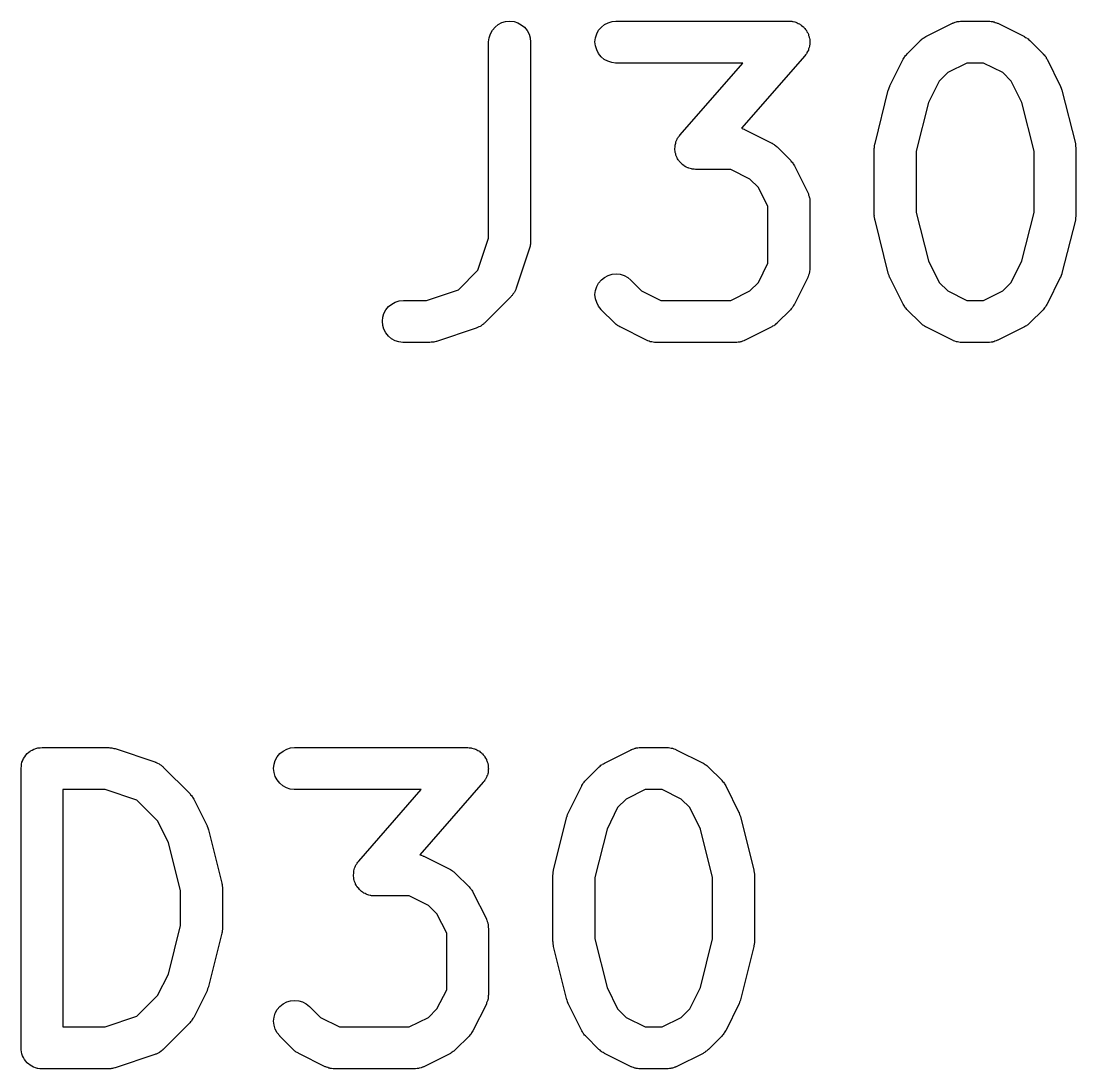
# Model space of a CAD drawing. Extents: x 47 to 146.1, y -90.2 to -39.3.
# Drawn here: x 126.981 to 130.758, y -77.847 to -74.097 of the extents above; entities that cross this region are included whole.
import ezdxf

# ---------------------------------------------------------------- set-up
doc = ezdxf.new("R2010")
doc.units = 0
doc.header["$MEASUREMENT"] = 0
doc.layers.add('BLACK', color=7, linetype='CONTINUOUS')

msp = doc.modelspace()

# ---------------------------------------------------------------- linework, layer by layer
at = {"layer": 'BLACK', "linetype": 'CONTINUOUS'}
for p, q in [((128.689, -74.1096), (128.702, -74.1028)), ((128.702, -74.1028), (128.716, -74.0987)), ((128.716, -74.0987), (128.731, -74.0974)), ((128.731, -74.0974), (128.746, -74.0989)), ((128.746, -74.0989), (128.76, -74.1032)), ((128.76, -74.1032), (128.772, -74.1102)), ((129.07, -74.1099), (129.083, -74.103)), ((129.083, -74.103), (129.097, -74.0988)), ((129.097, -74.0988), (129.111, -74.0974)), ((129.111, -74.0974), (129.73, -74.0974)), ((129.73, -74.0974), (129.732, -74.0974)), ((129.732, -74.0974), (129.736, -74.0979)), ((129.736, -74.0979), (129.741, -74.0981)), ((129.741, -74.0981), (129.743, -74.0987)), ((129.743, -74.0987), (129.746, -74.099)), ((129.746, -74.099), (129.751, -74.1004)), ((129.751, -74.1004), (129.755, -74.1015)), ((129.755, -74.1015), (129.758, -74.1026)), ((129.758, -74.1026), (129.76, -74.1034)), ((129.76, -74.1034), (129.764, -74.1057)), ((130.317, -74.1048), (130.319, -74.1041)), ((130.319, -74.1041), (130.321, -74.103)), ((130.321, -74.103), (130.326, -74.1016)), ((130.326, -74.1016), (130.331, -74.0998)), ((130.331, -74.0998), (130.333, -74.0994)), ((130.333, -74.0994), (130.335, -74.0988)), ((130.335, -74.0988), (130.34, -74.0983)), ((130.34, -74.0983), (130.345, -74.0975)), ((130.345, -74.0975), (130.347, -74.0976)), ((130.347, -74.0976), (130.35, -74.0974)), ((130.35, -74.0974), (130.445, -74.0974)), ((130.445, -74.0974), (130.446, -74.0974)), ((130.446, -74.0974), (130.448, -74.0976)), ((130.448, -74.0976), (130.45, -74.0976)), ((130.45, -74.0976), (130.455, -74.0984)), ((130.455, -74.0984), (130.46, -74.099)), ((130.46, -74.099), (130.462, -74.0997)), ((130.462, -74.0997), (130.465, -74.1001)), ((130.465, -74.1001), (130.469, -74.1019)), ((130.469, -74.1019), (130.474, -74.1034)), ((130.474, -74.1034), (130.476, -74.1045)), ((130.476, -74.1045), (130.478, -74.1053)), ((128.662, -74.1428), (128.669, -74.13)), ((128.669, -74.13), (128.678, -74.1188)), ((128.678, -74.1188), (128.689, -74.1096)), ((128.772, -74.1102), (128.784, -74.1195)), ((128.784, -74.1195), (128.793, -74.1309)), ((128.793, -74.1309), (128.8, -74.1438)), ((129.042, -74.1433), (129.049, -74.1304)), ((129.049, -74.1304), (129.059, -74.1192)), ((129.059, -74.1192), (129.07, -74.1099)), ((129.764, -74.1057), (129.768, -74.1077)), ((129.768, -74.1077), (129.771, -74.1092)), ((129.771, -74.1092), (129.773, -74.1105)), ((129.773, -74.1105), (129.776, -74.1135)), ((129.776, -74.1135), (129.78, -74.1163)), ((129.78, -74.1163), (129.782, -74.1182)), ((129.782, -74.1182), (129.784, -74.1199)), ((129.784, -74.1199), (129.787, -74.1236)), ((129.787, -74.1236), (129.79, -74.127)), ((129.79, -74.127), (129.792, -74.1293)), ((129.792, -74.1293), (129.793, -74.1313)), ((129.793, -74.1313), (129.795, -74.1355)), ((129.795, -74.1355), (129.798, -74.1395)), ((129.798, -74.1395), (129.799, -74.142)), ((129.799, -74.142), (129.8, -74.1443)), ((130.221, -74.1529), (130.316, -74.1053)), ((130.316, -74.1053), (130.317, -74.1048)), ((130.478, -74.1053), (130.574, -74.1529)), ((128.655, -74.1713), (128.657, -74.1568)), ((128.655, -74.1724), (128.655, -74.1713)), ((128.655, -74.8745), (128.655, -74.1724)), ((128.657, -74.1568), (128.662, -74.1428)), ((128.8, -74.1438), (128.804, -74.1578)), ((128.804, -74.1578), (128.805, -74.1724)), ((128.805, -74.1724), (128.805, -74.8867)), ((129.036, -74.1719), (129.038, -74.1573)), ((129.038, -74.1864), (129.036, -74.1719)), ((129.038, -74.1573), (129.042, -74.1433)), ((129.8, -74.1443), (129.801, -74.1488)), ((129.801, -74.1488), (129.803, -74.1532)), ((129.803, -74.1532), (129.803, -74.1558)), ((129.803, -74.1558), (129.804, -74.1583)), ((129.804, -74.1583), (129.805, -74.163)), ((129.805, -74.163), (129.805, -74.1677)), ((129.805, -74.1677), (129.805, -74.1703)), ((129.805, -74.1703), (129.805, -74.1729)), ((129.805, -74.1729), (129.805, -74.1776)), ((129.805, -74.1776), (129.805, -74.1823)), ((130.154, -74.2146), (130.201, -74.167)), ((130.201, -74.167), (130.202, -74.1662)), ((130.202, -74.1662), (130.205, -74.1636)), ((130.205, -74.1636), (130.208, -74.1607)), ((130.208, -74.1607), (130.211, -74.159)), ((130.211, -74.159), (130.213, -74.1571)), ((130.213, -74.1571), (130.217, -74.1552)), ((130.217, -74.1552), (130.221, -74.1529)), ((130.574, -74.1529), (130.574, -74.1534)), ((130.574, -74.1534), (130.578, -74.1557)), ((130.578, -74.1557), (130.582, -74.1577)), ((130.582, -74.1577), (130.584, -74.1597)), ((130.584, -74.1597), (130.587, -74.1614)), ((130.587, -74.1614), (130.59, -74.1643)), ((130.59, -74.1643), (130.593, -74.167)), ((130.593, -74.167), (130.641, -74.2146)), ((129.042, -74.2005), (129.038, -74.1864)), ((129.049, -74.2134), (129.042, -74.2005)), ((129.058, -74.2249), (129.049, -74.2134)), ((129.79, -74.2179), (129.787, -74.2218)), ((129.793, -74.2143), (129.79, -74.2179)), ((129.794, -74.212), (129.793, -74.2143)), ((129.795, -74.2099), (129.794, -74.212)), ((129.797, -74.2056), (129.795, -74.2099)), ((129.8, -74.2014), (129.797, -74.2056)), ((129.801, -74.1965), (129.8, -74.1989)), ((129.8, -74.1989), (129.8, -74.2014)), ((129.803, -74.192), (129.801, -74.1965)), ((129.804, -74.1875), (129.803, -74.192)), ((129.805, -74.1823), (129.804, -74.1848)), ((129.804, -74.1848), (129.804, -74.1875)), ((130.148, -74.2209), (130.151, -74.2178)), ((130.151, -74.2178), (130.154, -74.2146)), ((130.641, -74.2146), (130.641, -74.2153)), ((130.641, -74.2153), (130.644, -74.2186)), ((129.069, -74.2343), (129.058, -74.2249)), ((129.082, -74.2413), (129.069, -74.2343)), ((129.096, -74.2457), (129.082, -74.2413)), ((129.11, -74.2474), (129.096, -74.2457)), ((129.111, -74.2474), (129.11, -74.2474)), ((129.565, -74.2474), (129.111, -74.2474)), ((129.341, -74.5039), (129.565, -74.2474)), ((129.787, -74.2218), (129.56, -74.4811)), ((130.092, -74.3293), (130.14, -74.2341)), ((130.14, -74.2331), (130.142, -74.2296)), ((130.14, -74.2341), (130.14, -74.2331)), ((130.142, -74.2296), (130.144, -74.2259)), ((130.144, -74.2259), (130.146, -74.2235)), ((130.146, -74.2235), (130.148, -74.2209)), ((130.367, -74.2474), (130.299, -74.2816)), ((130.427, -74.2474), (130.367, -74.2474)), ((130.496, -74.2816), (130.427, -74.2474)), ((130.644, -74.2186), (130.647, -74.2217)), ((130.647, -74.2217), (130.649, -74.2243)), ((130.649, -74.2243), (130.651, -74.2268)), ((130.651, -74.2268), (130.652, -74.2305)), ((130.652, -74.2305), (130.655, -74.2341)), ((130.655, -74.2341), (130.702, -74.3293)), ((130.299, -74.2816), (130.268, -74.312)), ((130.526, -74.312), (130.496, -74.2816)), ((130.089, -74.3365), (130.092, -74.3299)), ((130.092, -74.3296), (130.092, -74.3293)), ((130.092, -74.3299), (130.092, -74.3296)), ((130.268, -74.312), (130.23, -74.389)), ((130.564, -74.389), (130.526, -74.312)), ((130.702, -74.3293), (130.703, -74.3303)), ((130.703, -74.3303), (130.703, -74.3306)), ((130.703, -74.3306), (130.703, -74.3309)), ((130.703, -74.3309), (130.705, -74.3375)), ((130.039, -74.5351), (130.086, -74.3447)), ((130.086, -74.3447), (130.087, -74.3437)), ((130.087, -74.343), (130.089, -74.3365)), ((130.087, -74.3433), (130.087, -74.343)), ((130.087, -74.3437), (130.087, -74.3433)), ((130.705, -74.3375), (130.708, -74.344)), ((130.708, -74.344), (130.708, -74.3443)), ((130.708, -74.3443), (130.708, -74.3447)), ((130.708, -74.3447), (130.756, -74.5351)), ((130.23, -74.389), (130.186, -74.5626)), ((130.608, -74.5626), (130.564, -74.389)), ((129.56, -74.4811), (129.565, -74.4828)), ((129.328, -74.5243), (129.33, -74.5201)), ((129.33, -74.5201), (129.332, -74.5158)), ((129.332, -74.5158), (129.334, -74.5137)), ((129.334, -74.5137), (129.335, -74.5114)), ((129.335, -74.5114), (129.338, -74.5078)), ((129.338, -74.5078), (129.341, -74.5039)), ((129.565, -74.4828), (129.57, -74.4844)), ((129.57, -74.4844), (129.571, -74.4855)), ((129.571, -74.4855), (129.574, -74.4863)), ((129.574, -74.4863), (129.669, -74.5339)), ((129.322, -74.5528), (129.323, -74.5481)), ((129.322, -74.5554), (129.322, -74.5528)), ((129.322, -74.5581), (129.322, -74.5554)), ((129.323, -74.5409), (129.324, -74.5383)), ((129.323, -74.5434), (129.323, -74.5409)), ((129.323, -74.5481), (129.323, -74.5434)), ((129.324, -74.5383), (129.325, -74.5338)), ((129.325, -74.5338), (129.326, -74.5292)), ((129.326, -74.5292), (129.327, -74.5268)), ((129.327, -74.5268), (129.328, -74.5243)), ((129.669, -74.5339), (129.67, -74.5343)), ((129.67, -74.5343), (129.673, -74.5366)), ((129.673, -74.5366), (129.677, -74.5386)), ((129.677, -74.5386), (129.679, -74.5406)), ((129.679, -74.5406), (129.682, -74.5423)), ((129.682, -74.5423), (129.685, -74.5452)), ((129.685, -74.5452), (129.688, -74.5479)), ((129.688, -74.5479), (129.736, -74.5955)), ((130.036, -74.5523), (130.037, -74.551)), ((130.036, -74.5533), (130.036, -74.5523)), ((130.036, -74.7914), (130.036, -74.5533)), ((130.037, -74.5437), (130.038, -74.5377)), ((130.037, -74.5496), (130.037, -74.5437)), ((130.037, -74.551), (130.037, -74.5496)), ((130.038, -74.5365), (130.039, -74.5351)), ((130.038, -74.5377), (130.038, -74.5365)), ((130.756, -74.5351), (130.756, -74.5362)), ((130.756, -74.5362), (130.756, -74.5375)), ((130.756, -74.5375), (130.756, -74.5388)), ((130.756, -74.5388), (130.757, -74.5447)), ((130.757, -74.5447), (130.758, -74.5507)), ((130.758, -74.5507), (130.758, -74.552)), ((130.758, -74.552), (130.758, -74.5533)), ((130.758, -74.5533), (130.758, -74.7914)), ((129.323, -74.5627), (129.322, -74.5581)), ((129.323, -74.5674), (129.323, -74.5627)), ((129.324, -74.5699), (129.323, -74.5674)), ((129.325, -74.5725), (129.324, -74.5699)), ((129.326, -74.5769), (129.325, -74.5725)), ((129.328, -74.5814), (129.326, -74.5769)), ((129.329, -74.5838), (129.328, -74.5814)), ((129.33, -74.5862), (129.329, -74.5838)), ((129.332, -74.5902), (129.33, -74.5862)), ((129.334, -74.5944), (129.332, -74.5902)), ((129.336, -74.5964), (129.334, -74.5944)), ((129.736, -74.5955), (129.737, -74.5963)), ((130.186, -74.5626), (130.186, -74.7822)), ((130.608, -74.7822), (130.608, -74.5626)), ((129.337, -74.5987), (129.336, -74.5964)), ((129.341, -74.6021), (129.337, -74.5987)), ((129.344, -74.6058), (129.341, -74.6021)), ((129.346, -74.6075), (129.344, -74.6058)), ((129.347, -74.6094), (129.346, -74.6075)), ((129.351, -74.6122), (129.347, -74.6094)), ((129.355, -74.6152), (129.351, -74.6122)), ((129.357, -74.6165), (129.355, -74.6152)), ((129.359, -74.618), (129.357, -74.6165)), ((129.363, -74.62), (129.359, -74.618)), ((129.368, -74.6223), (129.363, -74.62)), ((129.37, -74.6231), (129.368, -74.6223)), ((129.372, -74.6242), (129.37, -74.6231)), ((129.377, -74.6253), (129.372, -74.6242)), ((129.382, -74.6267), (129.377, -74.6253)), ((129.384, -74.627), (129.382, -74.6267)), ((129.387, -74.6276), (129.384, -74.627)), ((129.391, -74.6278), (129.387, -74.6276)), ((129.396, -74.6283), (129.391, -74.6278)), ((129.397, -74.6283), (129.396, -74.6283)), ((129.522, -74.6283), (129.397, -74.6283)), ((129.591, -74.6626), (129.522, -74.6283)), ((129.737, -74.5963), (129.739, -74.5996)), ((129.739, -74.5996), (129.742, -74.6026)), ((129.742, -74.6026), (129.744, -74.6053)), ((129.744, -74.6053), (129.746, -74.6077)), ((129.746, -74.6077), (129.748, -74.6115)), ((129.748, -74.6115), (129.75, -74.615)), ((129.75, -74.615), (129.798, -74.7103)), ((129.621, -74.693), (129.591, -74.6626)), ((129.655, -74.7615), (129.621, -74.693)), ((129.798, -74.7103), (129.798, -74.7112)), ((129.798, -74.7112), (129.799, -74.7133)), ((129.799, -74.7133), (129.8, -74.7152)), ((129.8, -74.7152), (129.801, -74.7201)), ((129.801, -74.7201), (129.803, -74.7249)), ((129.803, -74.7249), (129.803, -74.7271)), ((129.803, -74.7271), (129.804, -74.7292)), ((129.804, -74.7292), (129.805, -74.7343)), ((129.805, -74.7343), (129.805, -74.7394)), ((129.805, -74.7394), (129.805, -74.7416)), ((129.805, -74.7416), (129.805, -74.7438)), ((129.805, -74.7438), (129.805, -74.9819)), ((129.655, -74.9642), (129.655, -74.7615)), ((130.186, -74.7822), (130.23, -74.9557)), ((130.564, -74.9557), (130.608, -74.7822)), ((130.037, -74.7928), (130.036, -74.7914)), ((130.036, -74.7941), (130.037, -74.7928)), ((130.037, -74.8), (130.036, -74.7941)), ((130.038, -74.806), (130.037, -74.8)), ((130.038, -74.8073), (130.038, -74.806)), ((130.038, -74.8086), (130.038, -74.8073)), ((130.039, -74.8096), (130.038, -74.8086)), ((130.086, -75.0001), (130.039, -74.8096)), ((130.756, -74.8096), (130.708, -75.0001)), ((130.757, -74.8011), (130.756, -74.807)), ((130.756, -74.807), (130.756, -74.8083)), ((130.756, -74.8083), (130.756, -74.8096)), ((130.758, -74.7951), (130.757, -74.8011)), ((130.758, -74.7914), (130.758, -74.7925)), ((130.758, -74.7925), (130.758, -74.7938)), ((130.758, -74.7938), (130.758, -74.7951)), ((128.617, -74.989), (128.655, -74.8745)), ((128.805, -74.8961), (128.804, -74.8992)), ((128.805, -74.8867), (128.805, -74.8877)), ((128.805, -74.8877), (128.805, -74.8919)), ((128.805, -74.8919), (128.805, -74.8961)), ((128.802, -74.9104), (128.754, -75.0532)), ((128.803, -74.9063), (128.802, -74.9104)), ((128.804, -74.9023), (128.803, -74.9063)), ((128.804, -74.8992), (128.804, -74.9023)), ((129.621, -75.0327), (129.655, -74.9642)), ((130.23, -74.9557), (130.268, -75.0327)), ((130.526, -75.0327), (130.564, -74.9557)), ((128.547, -75.0592), (128.617, -74.989)), ((129.07, -75.0145), (129.083, -75.0077)), ((129.083, -75.0077), (129.097, -75.0035)), ((129.097, -75.0035), (129.112, -75.0021)), ((129.112, -75.0021), (129.126, -75.0036)), ((129.126, -75.0036), (129.14, -75.0079)), ((129.14, -75.0079), (129.153, -75.0148)), ((129.801, -75.0066), (129.799, -75.0114)), ((129.803, -75.0018), (129.801, -75.0066)), ((129.804, -74.9975), (129.803, -74.9996)), ((129.803, -74.9996), (129.803, -75.0018)), ((129.805, -74.9874), (129.804, -74.9924)), ((129.804, -74.9924), (129.804, -74.9975)), ((129.805, -74.9819), (129.805, -74.983)), ((129.805, -74.983), (129.805, -74.9851)), ((129.805, -74.9851), (129.805, -74.9874)), ((130.086, -75.0004), (130.086, -75.0001)), ((130.086, -75.0008), (130.086, -75.0004)), ((130.089, -75.0073), (130.086, -75.0008)), ((130.091, -75.0139), (130.089, -75.0073)), ((130.705, -75.0083), (130.703, -75.0148)), ((130.708, -75.0018), (130.705, -75.0083)), ((130.708, -75.0001), (130.708, -75.0011)), ((130.708, -75.0011), (130.708, -75.0014)), ((130.708, -75.0014), (130.708, -75.0018)), ((129.038, -75.0618), (129.042, -75.0478)), ((129.042, -75.0478), (129.049, -75.035)), ((129.049, -75.035), (129.059, -75.0237)), ((129.059, -75.0237), (129.07, -75.0145)), ((129.153, -75.0148), (129.164, -75.0241)), ((129.164, -75.0241), (129.203, -75.0631)), ((129.591, -75.0631), (129.621, -75.0327)), ((129.798, -75.0154), (129.75, -75.1107)), ((129.799, -75.0114), (129.798, -75.0134)), ((129.798, -75.0134), (129.798, -75.0154)), ((130.091, -75.0142), (130.091, -75.0139)), ((130.092, -75.0145), (130.091, -75.0142)), ((130.092, -75.0154), (130.092, -75.0145)), ((130.14, -75.1107), (130.092, -75.0154)), ((130.268, -75.0327), (130.299, -75.0631)), ((130.496, -75.0631), (130.526, -75.0327)), ((130.702, -75.0154), (130.655, -75.1107)), ((130.703, -75.0148), (130.702, -75.0151)), ((130.702, -75.0151), (130.702, -75.0154)), ((128.433, -75.0974), (128.547, -75.0592)), ((128.736, -75.0826), (128.641, -75.1778)), ((128.737, -75.0809), (128.736, -75.0826)), ((128.739, -75.0794), (128.737, -75.0809)), ((128.742, -75.0752), (128.739, -75.0794)), ((128.745, -75.0712), (128.742, -75.0752)), ((128.746, -75.0693), (128.745, -75.0712)), ((128.748, -75.0675), (128.746, -75.0693)), ((128.75, -75.0629), (128.748, -75.0675)), ((128.752, -75.0583), (128.75, -75.0629)), ((128.753, -75.0562), (128.752, -75.0583)), ((128.754, -75.0542), (128.753, -75.0562)), ((128.754, -75.0532), (128.754, -75.0542)), ((129.036, -75.0764), (129.038, -75.0618)), ((129.038, -75.0909), (129.036, -75.0764)), ((129.203, -75.0631), (129.272, -75.0974)), ((129.522, -75.0974), (129.591, -75.0631)), ((130.299, -75.0631), (130.367, -75.0974)), ((130.427, -75.0974), (130.496, -75.0631)), ((128.287, -75.1304), (128.297, -75.1192)), ((128.297, -75.1192), (128.308, -75.1099)), ((128.308, -75.1099), (128.321, -75.103)), ((128.321, -75.103), (128.335, -75.0988)), ((128.335, -75.0988), (128.35, -75.0974)), ((128.35, -75.0974), (128.433, -75.0974)), ((129.042, -75.105), (129.038, -75.0909)), ((129.049, -75.118), (129.042, -75.105)), ((129.058, -75.1294), (129.049, -75.118)), ((129.272, -75.0974), (129.522, -75.0974)), ((129.742, -75.1239), (129.739, -75.1269)), ((129.743, -75.1213), (129.742, -75.1239)), ((129.745, -75.1189), (129.743, -75.1213)), ((129.747, -75.1152), (129.745, -75.1189)), ((129.749, -75.1116), (129.747, -75.1152)), ((129.75, -75.1107), (129.749, -75.1116)), ((130.142, -75.1143), (130.14, -75.1107)), ((130.144, -75.118), (130.142, -75.1143)), ((130.146, -75.1204), (130.144, -75.118)), ((130.147, -75.1231), (130.146, -75.1204)), ((130.15, -75.1261), (130.147, -75.1231)), ((130.367, -75.0974), (130.427, -75.0974)), ((130.646, -75.1239), (130.643, -75.1269)), ((130.648, -75.1213), (130.646, -75.1239)), ((130.65, -75.1189), (130.648, -75.1213)), ((130.652, -75.1152), (130.65, -75.1189)), ((130.654, -75.1116), (130.652, -75.1152)), ((130.655, -75.1107), (130.654, -75.1116)), ((128.275, -75.1719), (128.276, -75.1573)), ((128.276, -75.1573), (128.28, -75.1433)), ((128.28, -75.1433), (128.287, -75.1304)), ((129.058, -75.1302), (129.058, -75.1294)), ((129.106, -75.1778), (129.058, -75.1302)), ((129.736, -75.1302), (129.688, -75.1778)), ((129.739, -75.1269), (129.736, -75.1302)), ((130.153, -75.1294), (130.15, -75.1261)), ((130.154, -75.1302), (130.153, -75.1294)), ((130.201, -75.1778), (130.154, -75.1302)), ((130.641, -75.1302), (130.593, -75.1778)), ((130.643, -75.1269), (130.641, -75.1302)), ((128.276, -75.1864), (128.275, -75.1719)), ((128.28, -75.2005), (128.276, -75.1864)), ((128.611, -75.1959), (128.468, -75.2435)), ((128.613, -75.195), (128.611, -75.1959)), ((128.615, -75.1944), (128.613, -75.195)), ((128.62, -75.192), (128.615, -75.1944)), ((128.625, -75.19), (128.62, -75.192)), ((128.627, -75.1887), (128.625, -75.19)), ((128.628, -75.1877), (128.627, -75.1887)), ((128.632, -75.1845), (128.628, -75.1877)), ((128.637, -75.1815), (128.632, -75.1845)), ((128.638, -75.1799), (128.637, -75.1815)), ((128.64, -75.1785), (128.638, -75.1799)), ((128.641, -75.1778), (128.64, -75.1785)), ((129.109, -75.1805), (129.106, -75.1778)), ((129.112, -75.1834), (129.109, -75.1805)), ((129.115, -75.1851), (129.112, -75.1834)), ((129.117, -75.1871), (129.115, -75.1851)), ((129.121, -75.1891), (129.117, -75.1871)), ((129.125, -75.1914), (129.121, -75.1891)), ((129.126, -75.1918), (129.125, -75.1914)), ((129.221, -75.2395), (129.126, -75.1918)), ((129.669, -75.1918), (129.574, -75.2395)), ((129.672, -75.1896), (129.669, -75.1918)), ((129.676, -75.1877), (129.672, -75.1896)), ((129.679, -75.1857), (129.676, -75.1877)), ((129.681, -75.1841), (129.679, -75.1857)), ((129.684, -75.1812), (129.681, -75.1841)), ((129.688, -75.1785), (129.684, -75.1812)), ((129.688, -75.1778), (129.688, -75.1785)), ((130.205, -75.1805), (130.201, -75.1778)), ((130.208, -75.1834), (130.205, -75.1805)), ((130.21, -75.1851), (130.208, -75.1834)), ((130.213, -75.1871), (130.21, -75.1851)), ((130.216, -75.1891), (130.213, -75.1871)), ((130.22, -75.1914), (130.216, -75.1891)), ((130.221, -75.1918), (130.22, -75.1914)), ((130.316, -75.2395), (130.221, -75.1918)), ((130.574, -75.1918), (130.478, -75.2395)), ((130.577, -75.1896), (130.574, -75.1918)), ((130.581, -75.1877), (130.577, -75.1896)), ((130.583, -75.1857), (130.581, -75.1877)), ((130.586, -75.1841), (130.583, -75.1857)), ((130.589, -75.1812), (130.586, -75.1841)), ((130.592, -75.1785), (130.589, -75.1812)), ((130.593, -75.1778), (130.592, -75.1785)), ((128.287, -75.2134), (128.28, -75.2005)), ((128.296, -75.2249), (128.287, -75.2134)), ((128.307, -75.2343), (128.296, -75.2249)), ((128.32, -75.2413), (128.307, -75.2343)), ((128.334, -75.2457), (128.32, -75.2413)), ((128.348, -75.2474), (128.334, -75.2457)), ((128.35, -75.2474), (128.348, -75.2474)), ((128.445, -75.2474), (128.35, -75.2474)), ((128.449, -75.247), (128.445, -75.2474)), ((128.453, -75.2469), (128.449, -75.247)), ((128.456, -75.2463), (128.453, -75.2469)), ((128.459, -75.246), (128.456, -75.2463)), ((128.463, -75.2447), (128.459, -75.246)), ((128.467, -75.2439), (128.463, -75.2447)), ((128.468, -75.2435), (128.467, -75.2439)), ((129.223, -75.2403), (129.221, -75.2395)), ((129.225, -75.2413), (129.223, -75.2403)), ((129.23, -75.2429), (129.225, -75.2413)), ((129.234, -75.2447), (129.23, -75.2429)), ((129.237, -75.2451), (129.234, -75.2447)), ((129.239, -75.2457), (129.237, -75.2451)), ((129.244, -75.2463), (129.239, -75.2457)), ((129.249, -75.2472), (129.244, -75.2463)), ((129.251, -75.2471), (129.249, -75.2472)), ((129.253, -75.2474), (129.251, -75.2471)), ((129.254, -75.2474), (129.253, -75.2474)), ((129.54, -75.2474), (129.254, -75.2474)), ((129.542, -75.2472), (129.54, -75.2474)), ((129.544, -75.2473), (129.542, -75.2472)), ((129.549, -75.2465), (129.544, -75.2473)), ((129.555, -75.246), (129.549, -75.2465)), ((129.557, -75.2453), (129.555, -75.246)), ((129.559, -75.245), (129.557, -75.2453)), ((129.564, -75.2432), (129.559, -75.245)), ((129.569, -75.2417), (129.564, -75.2432)), ((129.571, -75.2407), (129.569, -75.2417)), ((129.573, -75.2399), (129.571, -75.2407)), ((129.574, -75.2395), (129.573, -75.2399)), ((130.318, -75.2403), (130.316, -75.2395)), ((130.32, -75.2413), (130.318, -75.2403)), ((130.325, -75.2429), (130.32, -75.2413)), ((130.33, -75.2447), (130.325, -75.2429)), ((130.332, -75.2451), (130.33, -75.2447)), ((130.334, -75.2457), (130.332, -75.2451)), ((130.339, -75.2463), (130.334, -75.2457)), ((130.344, -75.2472), (130.339, -75.2463)), ((130.346, -75.2471), (130.344, -75.2472)), ((130.348, -75.2474), (130.346, -75.2471)), ((130.35, -75.2474), (130.348, -75.2474)), ((130.445, -75.2474), (130.35, -75.2474)), ((130.447, -75.2472), (130.445, -75.2474)), ((130.449, -75.2473), (130.447, -75.2472)), ((130.454, -75.2465), (130.449, -75.2473)), ((130.459, -75.246), (130.454, -75.2465)), ((130.461, -75.2453), (130.459, -75.246)), ((130.464, -75.245), (130.461, -75.2453)), ((130.468, -75.2432), (130.464, -75.245)), ((130.473, -75.2417), (130.468, -75.2432)), ((130.475, -75.2407), (130.473, -75.2417)), ((130.477, -75.2399), (130.475, -75.2407)), ((130.478, -75.2395), (130.477, -75.2399)), ((127.009, -76.7144), (127.014, -76.7099)), ((127.014, -76.7098), (127.015, -76.7096)), ((127.014, -76.7099), (127.014, -76.7098)), ((127.015, -76.7096), (127.021, -76.7064)), ((127.021, -76.7064), (127.027, -76.703)), ((127.027, -76.703), (127.028, -76.7028)), ((127.027, -76.703), (127.027, -76.703)), ((127.028, -76.7028), (127.034, -76.7008)), ((127.034, -76.7008), (127.041, -76.6988)), ((127.041, -76.6988), (127.042, -76.6987)), ((127.041, -76.6988), (127.041, -76.6988)), ((127.042, -76.6987), (127.049, -76.6981)), ((127.049, -76.6981), (127.056, -76.6974)), ((127.056, -76.6974), (127.294, -76.6974)), ((127.294, -76.6974), (127.295, -76.6974)), ((127.295, -76.6974), (127.299, -76.6979)), ((127.299, -76.6979), (127.303, -76.698)), ((127.303, -76.698), (127.306, -76.6987)), ((127.306, -76.6987), (127.309, -76.699)), ((127.309, -76.699), (127.313, -76.7003)), ((127.313, -76.7003), (127.318, -76.7012)), ((127.318, -76.7012), (127.46, -76.7488)), ((127.908, -76.7192), (127.919, -76.7099)), ((127.919, -76.7099), (127.932, -76.703)), ((127.932, -76.703), (127.946, -76.6988)), ((127.946, -76.6988), (127.96, -76.6974)), ((127.96, -76.6974), (128.58, -76.6974)), ((128.58, -76.6974), (128.581, -76.6974)), ((128.581, -76.6974), (128.585, -76.6979)), ((128.585, -76.6979), (128.59, -76.6981)), ((128.59, -76.6981), (128.593, -76.6987)), ((128.593, -76.6987), (128.595, -76.699)), ((128.595, -76.699), (128.6, -76.7004)), ((128.6, -76.7004), (128.604, -76.7015)), ((128.604, -76.7015), (128.607, -76.7026)), ((128.607, -76.7026), (128.609, -76.7034)), ((128.609, -76.7034), (128.613, -76.7057)), ((128.613, -76.7057), (128.617, -76.7077)), ((128.617, -76.7077), (128.62, -76.7092)), ((128.62, -76.7092), (128.622, -76.7105)), ((128.622, -76.7105), (128.625, -76.7135)), ((129.07, -76.7529), (129.165, -76.7053)), ((129.165, -76.7053), (129.166, -76.7048)), ((129.166, -76.7048), (129.168, -76.7041)), ((129.168, -76.7041), (129.17, -76.703)), ((129.17, -76.703), (129.175, -76.7016)), ((129.175, -76.7016), (129.18, -76.6998)), ((129.18, -76.6998), (129.182, -76.6994)), ((129.182, -76.6994), (129.184, -76.6988)), ((129.184, -76.6988), (129.189, -76.6983)), ((129.189, -76.6983), (129.194, -76.6975)), ((129.194, -76.6975), (129.196, -76.6976)), ((129.196, -76.6976), (129.199, -76.6974)), ((129.199, -76.6974), (129.294, -76.6974)), ((129.294, -76.6974), (129.295, -76.6974)), ((129.295, -76.6974), (129.297, -76.6976)), ((129.297, -76.6976), (129.299, -76.6976)), ((129.299, -76.6976), (129.304, -76.6984)), ((129.304, -76.6984), (129.309, -76.699)), ((129.309, -76.699), (129.311, -76.6997)), ((129.311, -76.6997), (129.314, -76.7001)), ((129.314, -76.7001), (129.318, -76.7019)), ((129.318, -76.7019), (129.323, -76.7034)), ((129.323, -76.7034), (129.325, -76.7045)), ((129.325, -76.7045), (129.327, -76.7053)), ((129.327, -76.7053), (129.423, -76.7529)), ((126.984, -76.7501), (126.987, -76.7433)), ((126.987, -76.7428), (126.99, -76.7366)), ((126.987, -76.7431), (126.987, -76.7428)), ((126.987, -76.7433), (126.987, -76.7431)), ((126.99, -76.7366), (126.994, -76.7304)), ((126.994, -76.73), (126.998, -76.7246)), ((126.994, -76.7302), (126.994, -76.73)), ((126.994, -76.7304), (126.994, -76.7302)), ((126.998, -76.7246), (127.003, -76.7192)), ((127.003, -76.7188), (127.009, -76.7144)), ((127.003, -76.719), (127.003, -76.7188)), ((127.003, -76.7192), (127.003, -76.719)), ((127.887, -76.7573), (127.891, -76.7433)), ((127.891, -76.7433), (127.898, -76.7304)), ((127.898, -76.7304), (127.908, -76.7192)), ((128.625, -76.7135), (128.629, -76.7163)), ((128.629, -76.7163), (128.631, -76.7182)), ((128.631, -76.7182), (128.633, -76.7199)), ((128.633, -76.7199), (128.636, -76.7236)), ((128.636, -76.7236), (128.639, -76.727)), ((128.639, -76.727), (128.641, -76.7293)), ((128.641, -76.7293), (128.642, -76.7313)), ((128.642, -76.7313), (128.644, -76.7355)), ((128.644, -76.7355), (128.647, -76.7395)), ((128.647, -76.7395), (128.648, -76.742)), ((128.648, -76.742), (128.649, -76.7443)), ((128.649, -76.7443), (128.65, -76.7488)), ((126.981, -76.7713), (126.982, -76.7643)), ((126.981, -76.7718), (126.981, -76.7713)), ((126.981, -76.7719), (126.981, -76.7718)), ((126.981, -76.7724), (126.981, -76.7719)), ((126.981, -76.7719), (126.981, -76.7719)), ((126.981, -77.7724), (126.981, -76.7724)), ((126.982, -76.7568), (126.984, -76.7501)), ((126.982, -76.757), (126.982, -76.7568)), ((126.982, -76.7573), (126.982, -76.757)), ((126.982, -76.7643), (126.982, -76.7573)), ((127.46, -76.7488), (127.461, -76.7492)), ((127.461, -76.7492), (127.463, -76.7501)), ((127.463, -76.7501), (127.465, -76.7508)), ((127.465, -76.7508), (127.47, -76.7532)), ((127.47, -76.7532), (127.475, -76.7553)), ((127.475, -76.7553), (127.476, -76.7566)), ((127.476, -76.7566), (127.478, -76.7577)), ((127.478, -76.7577), (127.482, -76.7609)), ((127.482, -76.7609), (127.486, -76.7639)), ((127.486, -76.7639), (127.488, -76.7656)), ((127.488, -76.7656), (127.49, -76.767)), ((127.49, -76.767), (127.585, -76.8622)), ((127.885, -76.7719), (127.887, -76.7573)), ((127.887, -76.7864), (127.885, -76.7719)), ((127.891, -76.8005), (127.887, -76.7864)), ((128.65, -76.7488), (128.652, -76.7532)), ((128.652, -76.7532), (128.652, -76.7558)), ((128.652, -76.7558), (128.653, -76.7583)), ((128.653, -76.7583), (128.654, -76.763)), ((128.654, -76.7823), (128.653, -76.7848)), ((128.653, -76.7848), (128.653, -76.7875)), ((128.654, -76.763), (128.654, -76.7677)), ((128.654, -76.7677), (128.654, -76.7703)), ((128.654, -76.7703), (128.655, -76.7729)), ((128.655, -76.7729), (128.654, -76.7776)), ((128.654, -76.7776), (128.654, -76.7823)), ((129.003, -76.8146), (129.05, -76.767)), ((129.05, -76.767), (129.051, -76.7662)), ((129.051, -76.7662), (129.054, -76.7636)), ((129.054, -76.7636), (129.057, -76.7607)), ((129.057, -76.7607), (129.06, -76.759)), ((129.06, -76.759), (129.062, -76.7571)), ((129.062, -76.7571), (129.066, -76.7552)), ((129.066, -76.7552), (129.07, -76.7529)), ((129.423, -76.7529), (129.424, -76.7534)), ((129.424, -76.7534), (129.427, -76.7557)), ((129.427, -76.7557), (129.431, -76.7577)), ((129.431, -76.7577), (129.433, -76.7597)), ((129.433, -76.7597), (129.436, -76.7614)), ((129.436, -76.7614), (129.439, -76.7643)), ((129.439, -76.7643), (129.442, -76.767)), ((129.442, -76.767), (129.49, -76.8146)), ((127.898, -76.8134), (127.891, -76.8005)), ((127.907, -76.8249), (127.898, -76.8134)), ((128.636, -76.8218), (128.409, -77.0811)), ((128.639, -76.8179), (128.636, -76.8218)), ((128.642, -76.8143), (128.639, -76.8179)), ((128.643, -76.812), (128.642, -76.8143)), ((128.644, -76.8099), (128.643, -76.812)), ((128.646, -76.8056), (128.644, -76.8099)), ((128.649, -76.8014), (128.646, -76.8056)), ((128.651, -76.7965), (128.649, -76.7989)), ((128.649, -76.7989), (128.649, -76.8014)), ((128.652, -76.7919), (128.651, -76.7965)), ((128.653, -76.7875), (128.652, -76.7919)), ((128.993, -76.8259), (128.995, -76.8235)), ((128.995, -76.8235), (128.997, -76.8209)), ((128.997, -76.8209), (129, -76.8178)), ((129, -76.8178), (129.003, -76.8146)), ((129.49, -76.8146), (129.49, -76.8153)), ((129.49, -76.8153), (129.493, -76.8186)), ((129.493, -76.8186), (129.496, -76.8217)), ((129.496, -76.8217), (129.498, -76.8243)), ((127.131, -76.8474), (127.131, -77.6974)), ((127.282, -76.8474), (127.131, -76.8474)), ((127.396, -76.8856), (127.282, -76.8474)), ((127.918, -76.8343), (127.907, -76.8249)), ((127.931, -76.8413), (127.918, -76.8343)), ((127.945, -76.8457), (127.931, -76.8413)), ((127.959, -76.8474), (127.945, -76.8457)), ((127.96, -76.8474), (127.959, -76.8474)), ((128.414, -76.8474), (127.96, -76.8474)), ((128.19, -77.1039), (128.414, -76.8474)), ((128.941, -76.9293), (128.989, -76.8341)), ((128.989, -76.8331), (128.991, -76.8296)), ((128.989, -76.8341), (128.989, -76.8331)), ((128.991, -76.8296), (128.993, -76.8259)), ((129.216, -76.8474), (129.148, -76.8816)), ((129.276, -76.8474), (129.216, -76.8474)), ((129.345, -76.8816), (129.276, -76.8474)), ((129.498, -76.8243), (129.5, -76.8268)), ((129.5, -76.8268), (129.502, -76.8305)), ((129.502, -76.8305), (129.504, -76.8341)), ((129.504, -76.8341), (129.551, -76.9293)), ((127.47, -76.9597), (127.396, -76.8856)), ((127.585, -76.8622), (127.586, -76.8629)), ((127.586, -76.8629), (127.588, -76.8662)), ((127.588, -76.8662), (127.591, -76.8693)), ((127.591, -76.8693), (127.593, -76.872)), ((127.593, -76.872), (127.595, -76.8744)), ((127.595, -76.8744), (127.597, -76.8781)), ((127.597, -76.8781), (127.599, -76.8817)), ((127.599, -76.8817), (127.647, -76.9769)), ((129.148, -76.8816), (129.117, -76.912)), ((129.375, -76.912), (129.345, -76.8816)), ((128.936, -76.943), (128.938, -76.9365)), ((128.938, -76.9365), (128.941, -76.9299)), ((128.941, -76.9296), (128.941, -76.9293)), ((128.941, -76.9299), (128.941, -76.9296)), ((129.117, -76.912), (129.079, -76.989)), ((129.414, -76.989), (129.375, -76.912)), ((129.551, -76.9293), (129.552, -76.9303)), ((129.552, -76.9303), (129.552, -76.9306)), ((129.552, -76.9306), (129.552, -76.9309)), ((129.552, -76.9309), (129.554, -76.9375)), ((127.509, -77.0367), (127.47, -76.9597)), ((128.888, -77.1351), (128.935, -76.9447)), ((128.935, -76.9447), (128.936, -76.9437)), ((128.936, -76.9433), (128.936, -76.943)), ((128.936, -76.9437), (128.936, -76.9433)), ((129.554, -76.9375), (129.557, -76.944)), ((129.557, -76.944), (129.557, -76.9443)), ((129.557, -76.9443), (129.557, -76.9447)), ((129.557, -76.9447), (129.605, -77.1351)), ((127.647, -76.9769), (127.647, -76.9779)), ((127.647, -76.9779), (127.647, -76.9782)), ((127.647, -76.9782), (127.647, -76.9785)), ((127.647, -76.9785), (127.65, -76.9851)), ((127.65, -76.9851), (127.652, -76.9916)), ((127.652, -76.9916), (127.652, -76.992)), ((127.652, -76.992), (127.652, -76.9923)), ((127.652, -76.9923), (127.7, -77.1828)), ((129.079, -76.989), (129.035, -77.1626)), ((129.457, -77.1626), (129.414, -76.989)), ((127.552, -77.2102), (127.509, -77.0367)), ((128.409, -77.0811), (128.414, -77.0828)), ((128.414, -77.0828), (128.419, -77.0844)), ((128.419, -77.0844), (128.421, -77.0855)), ((128.421, -77.0855), (128.423, -77.0863)), ((128.423, -77.0863), (128.518, -77.1339)), ((128.176, -77.1268), (128.177, -77.1243)), ((128.177, -77.1243), (128.179, -77.1201)), ((128.179, -77.1201), (128.181, -77.1158)), ((128.181, -77.1158), (128.183, -77.1137)), ((128.183, -77.1137), (128.184, -77.1114)), ((128.184, -77.1114), (128.187, -77.1078)), ((128.187, -77.1078), (128.19, -77.1039)), ((128.171, -77.1528), (128.172, -77.1481)), ((128.171, -77.1554), (128.171, -77.1528)), ((128.171, -77.1581), (128.171, -77.1554)), ((128.172, -77.1627), (128.171, -77.1581)), ((128.172, -77.1409), (128.173, -77.1383)), ((128.172, -77.1434), (128.172, -77.1409)), ((128.172, -77.1481), (128.172, -77.1434)), ((128.173, -77.1674), (128.172, -77.1627)), ((128.173, -77.1383), (128.174, -77.1338)), ((128.174, -77.1338), (128.175, -77.1292)), ((128.175, -77.1292), (128.176, -77.1268)), ((128.518, -77.1339), (128.519, -77.1343)), ((128.519, -77.1343), (128.522, -77.1366)), ((128.522, -77.1366), (128.526, -77.1386)), ((128.526, -77.1386), (128.528, -77.1406)), ((128.528, -77.1406), (128.531, -77.1423)), ((128.531, -77.1423), (128.534, -77.1452)), ((128.534, -77.1452), (128.537, -77.1479)), ((128.537, -77.1479), (128.585, -77.1955)), ((128.885, -77.1523), (128.886, -77.151)), ((128.885, -77.1533), (128.885, -77.1523)), ((128.885, -77.3914), (128.885, -77.1533)), ((128.886, -77.1437), (128.887, -77.1377)), ((128.886, -77.1496), (128.886, -77.1437)), ((128.886, -77.151), (128.886, -77.1496)), ((128.887, -77.1377), (128.888, -77.1365)), ((128.888, -77.1365), (128.888, -77.1351)), ((129.035, -77.1626), (129.035, -77.3822)), ((129.457, -77.3822), (129.457, -77.1626)), ((129.605, -77.1351), (129.605, -77.1362)), ((129.605, -77.1362), (129.605, -77.1375)), ((129.605, -77.1375), (129.605, -77.1388)), ((129.605, -77.1388), (129.606, -77.1447)), ((129.606, -77.1447), (129.607, -77.1507)), ((129.607, -77.1507), (129.607, -77.152)), ((129.607, -77.152), (129.607, -77.1533)), ((129.607, -77.1533), (129.607, -77.3914)), ((127.7, -77.1828), (127.7, -77.1838)), ((127.7, -77.1838), (127.7, -77.1851)), ((127.7, -77.1851), (127.701, -77.1864)), ((127.701, -77.1864), (127.701, -77.1924)), ((127.701, -77.1924), (127.702, -77.1983)), ((127.702, -77.1983), (127.702, -77.1996)), ((127.702, -77.1996), (127.702, -77.201)), ((127.702, -77.201), (127.702, -77.3438)), ((128.173, -77.1699), (128.173, -77.1674)), ((128.174, -77.1725), (128.173, -77.1699)), ((128.175, -77.1769), (128.174, -77.1725)), ((128.177, -77.1814), (128.175, -77.1769)), ((128.178, -77.1838), (128.177, -77.1814)), ((128.179, -77.1862), (128.178, -77.1838)), ((128.181, -77.1902), (128.179, -77.1862)), ((128.183, -77.1944), (128.181, -77.1902)), ((128.185, -77.1964), (128.183, -77.1944)), ((128.186, -77.1987), (128.185, -77.1964)), ((128.19, -77.2021), (128.186, -77.1987)), ((128.585, -77.1955), (128.586, -77.1963)), ((128.586, -77.1963), (128.588, -77.1996)), ((128.588, -77.1996), (128.591, -77.2026)), ((127.552, -77.3346), (127.552, -77.2102)), ((128.193, -77.2058), (128.19, -77.2021)), ((128.195, -77.2075), (128.193, -77.2058)), ((128.196, -77.2094), (128.195, -77.2075)), ((128.2, -77.2122), (128.196, -77.2094)), ((128.204, -77.2152), (128.2, -77.2122)), ((128.206, -77.2165), (128.204, -77.2152)), ((128.208, -77.218), (128.206, -77.2165)), ((128.213, -77.22), (128.208, -77.218)), ((128.217, -77.2223), (128.213, -77.22)), ((128.219, -77.2231), (128.217, -77.2223)), ((128.222, -77.2242), (128.219, -77.2231)), ((128.226, -77.2253), (128.222, -77.2242)), ((128.231, -77.2267), (128.226, -77.2253)), ((128.233, -77.227), (128.231, -77.2267)), ((128.236, -77.2276), (128.233, -77.227)), ((128.24, -77.2278), (128.236, -77.2276)), ((128.245, -77.2283), (128.24, -77.2278)), ((128.246, -77.2283), (128.245, -77.2283)), ((128.371, -77.2283), (128.246, -77.2283)), ((128.44, -77.2626), (128.371, -77.2283)), ((128.591, -77.2026), (128.593, -77.2053)), ((128.593, -77.2053), (128.595, -77.2077)), ((128.595, -77.2077), (128.597, -77.2115)), ((128.597, -77.2115), (128.599, -77.215)), ((128.599, -77.215), (128.647, -77.3103)), ((128.47, -77.293), (128.44, -77.2626)), ((128.505, -77.3615), (128.47, -77.293)), ((128.647, -77.3103), (128.647, -77.3112)), ((128.647, -77.3112), (128.648, -77.3133)), ((128.648, -77.3133), (128.649, -77.3152)), ((127.509, -77.5081), (127.552, -77.3346)), ((127.702, -77.3475), (127.701, -77.3535)), ((127.702, -77.3438), (127.702, -77.3449)), ((127.702, -77.3449), (127.702, -77.3462)), ((127.702, -77.3462), (127.702, -77.3475)), ((128.649, -77.3152), (128.65, -77.3201)), ((128.65, -77.3201), (128.652, -77.3249)), ((128.652, -77.3249), (128.652, -77.3271)), ((128.652, -77.3271), (128.653, -77.3292)), ((128.653, -77.3292), (128.654, -77.3343)), ((128.654, -77.3343), (128.654, -77.3394)), ((128.654, -77.3394), (128.654, -77.3416)), ((128.654, -77.3416), (128.655, -77.3438)), ((128.655, -77.3438), (128.655, -77.5819)), ((127.7, -77.362), (127.652, -77.5525)), ((127.701, -77.3594), (127.7, -77.3607)), ((127.7, -77.3607), (127.7, -77.362)), ((127.701, -77.3535), (127.701, -77.3594)), ((128.505, -77.5642), (128.505, -77.3615)), ((129.035, -77.3822), (129.079, -77.5557)), ((129.414, -77.5557), (129.457, -77.3822)), ((128.886, -77.3928), (128.885, -77.3914)), ((128.886, -77.3941), (128.886, -77.3928)), ((128.886, -77.4), (128.886, -77.3941)), ((128.887, -77.406), (128.886, -77.4)), ((128.887, -77.4073), (128.887, -77.406)), ((128.887, -77.4086), (128.887, -77.4073)), ((128.888, -77.4096), (128.887, -77.4086)), ((128.935, -77.6001), (128.888, -77.4096)), ((129.605, -77.4096), (129.557, -77.6001)), ((129.606, -77.4011), (129.605, -77.407)), ((129.605, -77.407), (129.605, -77.4083)), ((129.605, -77.4083), (129.605, -77.4096)), ((129.607, -77.3951), (129.606, -77.4011)), ((129.607, -77.3914), (129.607, -77.3925)), ((129.607, -77.3925), (129.607, -77.3938)), ((129.607, -77.3938), (129.607, -77.3951)), ((127.47, -77.5851), (127.509, -77.5081)), ((127.647, -77.5678), (127.599, -77.6631)), ((127.649, -77.5607), (127.647, -77.5672)), ((127.647, -77.5672), (127.647, -77.5675)), ((127.647, -77.5675), (127.647, -77.5678)), ((127.652, -77.5542), (127.649, -77.5607)), ((127.652, -77.5525), (127.652, -77.5535)), ((127.652, -77.5535), (127.652, -77.5538)), ((127.652, -77.5538), (127.652, -77.5542)), ((128.47, -77.6327), (128.505, -77.5642)), ((129.079, -77.5557), (129.117, -77.6327)), ((129.375, -77.6327), (129.414, -77.5557)), ((127.396, -77.6592), (127.47, -77.5851)), ((127.908, -77.6237), (127.919, -77.6145)), ((127.919, -77.6145), (127.932, -77.6077)), ((127.932, -77.6077), (127.946, -77.6035)), ((127.946, -77.6035), (127.961, -77.6021)), ((127.961, -77.6021), (127.975, -77.6036)), ((127.975, -77.6036), (127.989, -77.6079)), ((127.989, -77.6079), (128.002, -77.6148)), ((128.002, -77.6148), (128.014, -77.6241)), ((128.647, -77.6154), (128.599, -77.7107)), ((128.648, -77.6114), (128.647, -77.6134)), ((128.647, -77.6134), (128.647, -77.6154)), ((128.65, -77.6066), (128.648, -77.6114)), ((128.652, -77.6018), (128.65, -77.6066)), ((128.653, -77.5975), (128.652, -77.5996)), ((128.652, -77.5996), (128.652, -77.6018)), ((128.654, -77.5874), (128.653, -77.5924)), ((128.653, -77.5924), (128.653, -77.5975)), ((128.655, -77.583), (128.654, -77.5851)), ((128.654, -77.5851), (128.654, -77.5874)), ((128.655, -77.5819), (128.655, -77.583)), ((128.935, -77.6004), (128.935, -77.6001)), ((128.936, -77.6008), (128.935, -77.6004)), ((128.938, -77.6073), (128.936, -77.6008)), ((128.94, -77.6139), (128.938, -77.6073)), ((128.94, -77.6142), (128.94, -77.6139)), ((128.941, -77.6145), (128.94, -77.6142)), ((128.941, -77.6154), (128.941, -77.6145)), ((128.989, -77.7107), (128.941, -77.6154)), ((129.551, -77.6154), (129.504, -77.7107)), ((129.552, -77.6148), (129.551, -77.6151)), ((129.551, -77.6151), (129.551, -77.6154)), ((129.554, -77.6083), (129.552, -77.6148)), ((129.557, -77.6018), (129.554, -77.6083)), ((129.557, -77.6001), (129.557, -77.6011)), ((129.557, -77.6011), (129.557, -77.6014)), ((129.557, -77.6014), (129.557, -77.6018)), ((127.887, -77.6618), (127.891, -77.6478)), ((127.891, -77.6478), (127.898, -77.635)), ((127.898, -77.635), (127.908, -77.6237)), ((128.014, -77.6241), (128.053, -77.6631)), ((128.44, -77.6631), (128.47, -77.6327)), ((129.117, -77.6327), (129.148, -77.6631)), ((129.345, -77.6631), (129.375, -77.6327)), ((127.282, -77.6974), (127.396, -77.6592)), ((127.585, -77.6826), (127.49, -77.7778)), ((127.588, -77.6793), (127.585, -77.6826)), ((127.591, -77.6763), (127.588, -77.6793)), ((127.592, -77.6737), (127.591, -77.6763)), ((127.594, -77.6712), (127.592, -77.6737)), ((127.596, -77.6675), (127.594, -77.6712)), ((127.599, -77.664), (127.596, -77.6675)), ((127.599, -77.6631), (127.599, -77.664)), ((127.885, -77.6764), (127.887, -77.6618)), ((127.887, -77.6909), (127.885, -77.6764)), ((127.891, -77.705), (127.887, -77.6909)), ((128.053, -77.6631), (128.121, -77.6974)), ((128.371, -77.6974), (128.44, -77.6631)), ((129.148, -77.6631), (129.216, -77.6974)), ((129.276, -77.6974), (129.345, -77.6631)), ((127.131, -77.6974), (127.282, -77.6974)), ((127.898, -77.718), (127.891, -77.705)), ((127.907, -77.7294), (127.898, -77.718)), ((127.907, -77.7302), (127.907, -77.7294)), ((127.955, -77.7778), (127.907, -77.7302)), ((128.121, -77.6974), (128.371, -77.6974)), ((128.585, -77.7302), (128.537, -77.7778)), ((128.588, -77.7269), (128.585, -77.7302)), ((128.591, -77.7239), (128.588, -77.7269)), ((128.592, -77.7213), (128.591, -77.7239)), ((128.594, -77.7189), (128.592, -77.7213)), ((128.596, -77.7152), (128.594, -77.7189)), ((128.599, -77.7116), (128.596, -77.7152)), ((128.599, -77.7107), (128.599, -77.7116)), ((128.991, -77.7143), (128.989, -77.7107)), ((128.993, -77.718), (128.991, -77.7143)), ((128.995, -77.7204), (128.993, -77.718)), ((128.996, -77.7231), (128.995, -77.7204)), ((128.999, -77.7261), (128.996, -77.7231)), ((129.002, -77.7294), (128.999, -77.7261)), ((129.003, -77.7302), (129.002, -77.7294)), ((129.05, -77.7778), (129.003, -77.7302)), ((129.216, -77.6974), (129.276, -77.6974)), ((129.49, -77.7302), (129.442, -77.7778)), ((129.492, -77.7269), (129.49, -77.7302)), ((129.495, -77.7239), (129.492, -77.7269)), ((129.497, -77.7213), (129.495, -77.7239)), ((129.499, -77.7189), (129.497, -77.7213)), ((129.501, -77.7152), (129.499, -77.7189)), ((129.503, -77.7116), (129.501, -77.7152)), ((129.504, -77.7107), (129.503, -77.7116)), ((126.981, -77.7794), (126.981, -77.7724)), ((126.982, -77.7864), (126.981, -77.7794)), ((126.982, -77.7867), (126.982, -77.7864)), ((126.982, -77.7869), (126.982, -77.7867)), ((126.984, -77.7937), (126.982, -77.7869)), ((126.986, -77.8005), (126.984, -77.7937)), ((126.986, -77.8007), (126.986, -77.8005)), ((126.986, -77.801), (126.986, -77.8007)), ((126.99, -77.8072), (126.986, -77.801)), ((127.46, -77.7959), (127.318, -77.8435)), ((127.462, -77.795), (127.46, -77.7959)), ((127.465, -77.7944), (127.462, -77.795)), ((127.469, -77.792), (127.465, -77.7944)), ((127.474, -77.79), (127.469, -77.792)), ((127.476, -77.7887), (127.474, -77.79)), ((127.478, -77.7877), (127.476, -77.7887)), ((127.482, -77.7845), (127.478, -77.7877)), ((127.486, -77.7815), (127.482, -77.7845)), ((127.487, -77.7799), (127.486, -77.7815)), ((127.489, -77.7785), (127.487, -77.7799)), ((127.49, -77.7778), (127.489, -77.7785)), ((127.958, -77.7805), (127.955, -77.7778)), ((127.961, -77.7834), (127.958, -77.7805)), ((127.964, -77.7851), (127.961, -77.7834)), ((127.966, -77.7871), (127.964, -77.7851)), ((127.97, -77.7891), (127.966, -77.7871)), ((127.974, -77.7914), (127.97, -77.7891)), ((127.975, -77.7918), (127.974, -77.7914)), ((128.07, -77.8395), (127.975, -77.7918)), ((128.518, -77.7918), (128.423, -77.8395)), ((128.521, -77.7896), (128.518, -77.7918)), ((128.525, -77.7877), (128.521, -77.7896)), ((128.528, -77.7857), (128.525, -77.7877)), ((128.53, -77.7841), (128.528, -77.7857)), ((128.533, -77.7812), (128.53, -77.7841)), ((128.537, -77.7785), (128.533, -77.7812)), ((128.537, -77.7778), (128.537, -77.7785)), ((129.054, -77.7805), (129.05, -77.7778)), ((129.057, -77.7834), (129.054, -77.7805)), ((129.059, -77.7851), (129.057, -77.7834)), ((129.062, -77.7871), (129.059, -77.7851)), ((129.065, -77.7891), (129.062, -77.7871)), ((129.069, -77.7914), (129.065, -77.7891)), ((129.07, -77.7918), (129.069, -77.7914)), ((129.165, -77.8395), (129.07, -77.7918)), ((129.423, -77.7918), (129.327, -77.8395)), ((129.426, -77.7896), (129.423, -77.7918)), ((129.43, -77.7877), (129.426, -77.7896)), ((129.432, -77.7857), (129.43, -77.7877)), ((129.435, -77.7841), (129.432, -77.7857)), ((129.438, -77.7812), (129.435, -77.7841)), ((129.441, -77.7785), (129.438, -77.7812)), ((129.442, -77.7778), (129.441, -77.7785)), ((126.993, -77.8134), (126.99, -77.8072)), ((126.993, -77.8137), (126.993, -77.8134)), ((126.993, -77.8139), (126.993, -77.8137)), ((126.998, -77.8194), (126.993, -77.8139)), ((127.002, -77.8249), (126.998, -77.8194)), ((127.002, -77.825), (127.002, -77.8249)), ((127.002, -77.8252), (127.002, -77.825)), ((127.008, -77.8297), (127.002, -77.8252)), ((127.013, -77.8343), (127.008, -77.8297)), ((127.014, -77.8344), (127.013, -77.8343)), ((127.014, -77.8346), (127.014, -77.8344)), ((127.02, -77.8379), (127.014, -77.8346)), ((127.026, -77.8413), (127.02, -77.8379)), ((127.026, -77.8414), (127.026, -77.8413)), ((127.027, -77.8415), (127.026, -77.8414)), ((127.033, -77.8436), (127.027, -77.8415)), ((127.04, -77.8457), (127.033, -77.8436)), ((127.317, -77.8439), (127.312, -77.8447)), ((127.318, -77.8435), (127.317, -77.8439)), ((128.072, -77.8403), (128.07, -77.8395)), ((128.074, -77.8413), (128.072, -77.8403)), ((128.079, -77.8429), (128.074, -77.8413)), ((128.083, -77.8447), (128.079, -77.8429)), ((128.413, -77.8432), (128.408, -77.845)), ((128.418, -77.8417), (128.413, -77.8432)), ((128.42, -77.8407), (128.418, -77.8417)), ((128.422, -77.8399), (128.42, -77.8407)), ((128.423, -77.8395), (128.422, -77.8399)), ((129.167, -77.8403), (129.165, -77.8395)), ((129.169, -77.8413), (129.167, -77.8403)), ((129.174, -77.8429), (129.169, -77.8413)), ((129.179, -77.8447), (129.174, -77.8429)), ((129.317, -77.8432), (129.313, -77.845)), ((129.322, -77.8417), (129.317, -77.8432)), ((129.324, -77.8407), (129.322, -77.8417)), ((129.326, -77.8399), (129.324, -77.8407)), ((129.327, -77.8395), (129.326, -77.8399)), ((127.04, -77.8458), (127.04, -77.8457)), ((127.041, -77.8458), (127.04, -77.8458)), ((127.048, -77.8466), (127.041, -77.8458)), ((127.055, -77.8474), (127.048, -77.8466)), ((127.056, -77.8474), (127.055, -77.8474)), ((127.055, -77.8474), (127.055, -77.8474)), ((127.055, -77.8474), (127.055, -77.8474)), ((127.055, -77.8474), (127.055, -77.8474)), ((127.294, -77.8474), (127.056, -77.8474)), ((127.298, -77.847), (127.294, -77.8474)), ((127.302, -77.8469), (127.298, -77.847)), ((127.305, -77.8463), (127.302, -77.8469)), ((127.308, -77.846), (127.305, -77.8463)), ((127.312, -77.8447), (127.308, -77.846)), ((128.086, -77.8451), (128.083, -77.8447)), ((128.088, -77.8457), (128.086, -77.8451)), ((128.093, -77.8463), (128.088, -77.8457)), ((128.098, -77.8472), (128.093, -77.8463)), ((128.1, -77.8471), (128.098, -77.8472)), ((128.102, -77.8474), (128.1, -77.8471)), ((128.103, -77.8474), (128.102, -77.8474)), ((128.389, -77.8474), (128.103, -77.8474)), ((128.391, -77.8472), (128.389, -77.8474)), ((128.393, -77.8473), (128.391, -77.8472)), ((128.399, -77.8465), (128.393, -77.8473)), ((128.404, -77.846), (128.399, -77.8465)), ((128.406, -77.8453), (128.404, -77.846)), ((128.408, -77.845), (128.406, -77.8453)), ((129.181, -77.8451), (129.179, -77.8447)), ((129.183, -77.8457), (129.181, -77.8451)), ((129.188, -77.8463), (129.183, -77.8457)), ((129.193, -77.8472), (129.188, -77.8463)), ((129.195, -77.8471), (129.193, -77.8472)), ((129.198, -77.8474), (129.195, -77.8471)), ((129.199, -77.8474), (129.198, -77.8474)), ((129.294, -77.8474), (129.199, -77.8474)), ((129.296, -77.8472), (129.294, -77.8474)), ((129.298, -77.8473), (129.296, -77.8472)), ((129.303, -77.8465), (129.298, -77.8473)), ((129.308, -77.846), (129.303, -77.8465)), ((129.31, -77.8453), (129.308, -77.846)), ((129.313, -77.845), (129.31, -77.8453))]:
    msp.add_line(p, q, dxfattribs=at)

doc.saveas('drawing.dxf')
